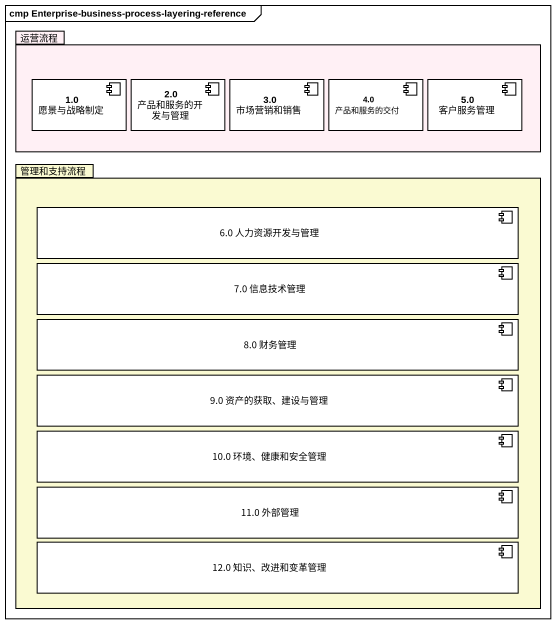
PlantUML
@startuml
mainframe cmp Enterprise-business-process-layering-reference
package 运营流程 #FFF0F5 {
  component "1.0 愿景与战略制定" as c1_0_愿景与战略制定
  component "2.0 产品和服务的开发与管理" as c2_0_产品和服务的开发与管理
  component "3.0 市场营销和销售" as c3_0_市场营销和销售
  component "4.0 产品和服务的交付" as c4_0_产品和服务的交付
  component "5.0 客户服务管理" as c5_0_客户服务管理
}
package 管理和支持流程 #FAFAD2 {
  component "6.0 人力资源开发与管理" as c6_0_人力资源开发与管理
  component "7.0 信息技术管理" as c7_0_信息技术管理
  component "8.0 财务管理" as c8_0_财务管理
  component "9.0 资产的获取、建设与管理" as c9_0_资产的获取_建设与管理
  component "10.0 环境、健康和安全管理" as c10_0_环境_健康和安全管理
  component "11.0 外部管理" as c11_0_外部管理
  component "12.0 知识、改进和变革管理" as c12_0_知识_改进和变革管理
}
@enduml
